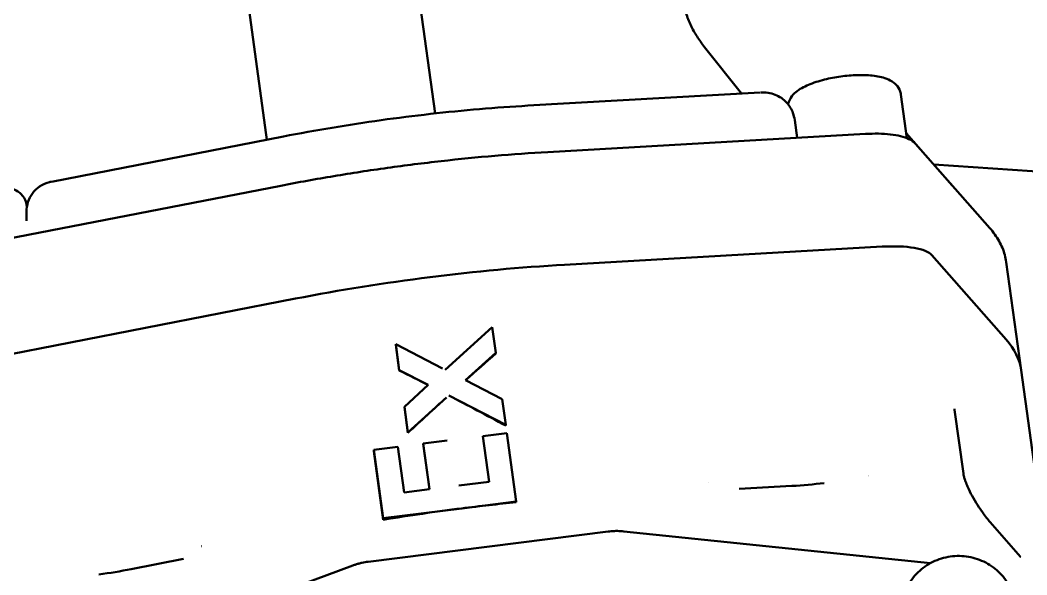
# Model space of a CAD drawing. Header units: inches. Extents: x 11 to 1621, y 11 to 1332.
# Drawn here: x 764.215 to 767.171, y 371.093 to 372.721 of the extents above; entities that cross this region are included whole.
import ezdxf

# ---------------------------------------------------------------- set-up
doc = ezdxf.new("R2010")
doc.units = ezdxf.units.IN
doc.header["$LTSCALE"] = 48
doc.header["$MEASUREMENT"] = 0
doc.layers.add('Visible (ANSI)', color=7, linetype='Continuous', lineweight=50)

msp = doc.modelspace()

# ---------------------------------------------------------------- linework, layer by layer
at = {"layer": 'Visible (ANSI)'}
for p, q in [((765.433146, 372.447504), (765.330134, 373.195764)), ((764.939043, 372.370412), (764.834806, 373.127573)), ((766.333145, 372.506063), (766.224282, 372.642251)), ((766.387687, 372.509171), (765.70576, 372.470315)), ((766.818082, 372.375228), (766.800491, 372.503006)), ((766.496, 372.3759), (766.48886, 372.427759)), ((764.988126, 372.379974), (764.306616, 372.247202)), ((766.69671, 372.387337), (765.76418, 372.334201)), ((766.951603, 372.236017), (766.816049, 372.389991)), ((767.061614, 372.110982), (766.843672, 372.358542)), ((767.468887, 372.258895), (766.897063, 372.297968)), ((764.979821, 372.235452), (764.04729, 372.053777)), ((764.233304, 372.158229), (764.233304, 372.132452)), ((764.234504, 372.173739), (764.233664, 372.179843)), ((766.745952, 372.056562), (765.813422, 372.003426)), ((765.813422, 372.003426), (766.745952, 372.056562)), ((767.109524, 371.784392), (766.891581, 372.031951)), ((766.891581, 372.031951), (767.109524, 371.784392)), ((767.153721, 371.693809), (767.110041, 372.011095)), ((765.022823, 371.90389), (764.090293, 371.722214)), ((764.090293, 371.722214), (765.022823, 371.90389)), ((765.462526, 371.695402), (765.600793, 371.820679)), ((765.600793, 371.820679), (765.611201, 371.745081)), ((765.327975, 371.694513), (765.317568, 371.770111)), ((765.317568, 371.770111), (765.454992, 371.699285)), ((765.317568, 371.768772), (765.317568, 371.770111)), ((765.327975, 371.693174), (765.317568, 371.768772)), ((765.611201, 371.745081), (765.52237, 371.664597)), ((765.611201, 371.74291), (765.611201, 371.745081)), ((765.413089, 371.65061), (765.327975, 371.694513)), ((765.327975, 371.694513), (765.327975, 371.693174)), ((767.254265, 370.963476), (767.153721, 371.693809)), ((765.52237, 371.664597), (765.629915, 371.60914)), ((765.342788, 371.586912), (765.413089, 371.65061)), ((765.46671, 371.614166), (765.353196, 371.511314)), ((765.640323, 371.533543), (765.472933, 371.619805)), ((765.629915, 371.60914), (765.640323, 371.533543)), ((765.353196, 371.511314), (765.342788, 371.586912)), ((765.342788, 371.585573), (765.342788, 371.586912)), ((765.353196, 371.509976), (765.342788, 371.585573)), ((766.984031, 371.390691), (766.958337, 371.577329)), ((766.97298, 371.56331), (766.97298, 371.563312)), ((765.353196, 371.509976), (765.353196, 371.511314)), ((765.573557, 371.500794), (765.643617, 371.509615)), ((765.640323, 371.531372), (765.640323, 371.533543)), ((765.643617, 371.509615), (765.671287, 371.308619)), ((765.398408, 371.478743), (765.46847, 371.487564)), ((765.398408, 371.478122), (765.398408, 371.478743)), ((765.416855, 371.344746), (765.398408, 371.478743)), ((765.416771, 371.344735), (765.398408, 371.478122)), ((765.592004, 371.366797), (765.573557, 371.500794)), ((765.573557, 371.500111), (765.573557, 371.500794)), ((765.591912, 371.366786), (765.573557, 371.500111)), ((765.253284, 371.460472), (765.323344, 371.469292)), ((765.253284, 371.455938), (765.253284, 371.460472)), ((765.280955, 371.259476), (765.253284, 371.460472)), ((765.280955, 371.254943), (765.253284, 371.455938)), ((765.323344, 371.469292), (765.341791, 371.335295)), ((765.502319, 371.355506), (765.592004, 371.366797)), ((765.341791, 371.335295), (765.416855, 371.344746)), ((766.480907, 371.354283), (766.325559, 371.345431)), ((765.671287, 371.308619), (765.511543, 371.288507)), ((765.671287, 371.306449), (765.671287, 371.308619)), ((765.511543, 371.288507), (765.280955, 371.259476)), ((765.280955, 371.254943), (765.280955, 371.259476)), ((767.152246, 371.146546), (767.062924, 371.248006)), ((765.236394, 371.131795), (765.940881, 371.220489)), ((765.986925, 371.221001), (766.887555, 371.127892)), ((764.694681, 371.140003), (764.540846, 371.110033)), ((764.356163, 370.811432), (765.191646, 371.120854))]:
    msp.add_line(p, q, dxfattribs=at)
for centre, major_axis, ratio, start_param, end_param in [((766.701536, 371.994926), (0.195011, 0.026847), 0.28987042, 0.18970545, 1.30132147), ((766.701536, 371.994926), (0.195011, 0.026847), 0.28987042, 0.18970545, 1.30132147), ((765.418122, 371.454873), (1.735599, 0.238936), 0.28987042, 1.30132147, 1.76050178), ((765.418122, 371.454873), (-1.735599, -0.238936), 0.28987042, 4.44291413, 4.90209443), ((765.418122, 371.454873), (1.735599, 0.238936), 0.28987042, 0, 0.18970545), ((765.418122, 371.454873), (1.735599, 0.238936), 0.28987042, 0, 0.18970545), ((765.46671, 371.10194), (-1.549542, -1.488547), 0.17431065, 4.45438209, 4.51089949), ((765.465331, 370.845205), (-2.319102, 1.30805), 0.25732532, 4.87887624, 4.91517009), ((765.46671, 371.10194), (-1.549537, -1.488581), 0.17430677, 4.54647834, 4.61879233), ((765.465364, 371.111136), (-1.890266, 1.032589), 0.21021501, 4.73463806, 4.82274348), ((765.492635, 370.913622), (1.423581, 0.195981), 0.28987042, 0.98201738, 0.98218503), ((765.487497, 370.950949), (1.540588, 0.21209), 0.28987042, 0.6208468, 0.62085112), ((765.511543, 370.776281), (-1.735599, -0.238936), 0.28987042, 4.58040732, 4.67250428), ((765.511543, 370.776281), (-1.735599, -0.238936), 0.28987042, 4.67250428, 4.8056496), ((767.033373, 371.221991), (0.02955, 0.026015), 0.93989597, 0, 0.00001171), ((765.492635, 370.913622), (1.423581, 0.195981), 0.28987042, 2.08110479, 2.08123862)]:
    msp.add_ellipse(centre, major_axis=major_axis, ratio=ratio, start_param=start_param, end_param=end_param, dxfattribs=at)
for points, knots in [([(766.224282, 372.642251), (766.21638, 372.652136), (766.208991, 372.662401), (766.195409, 372.683778), (766.189216, 372.694891), (766.17827, 372.717976), (766.173519, 372.72995), (766.165745, 372.754631), (766.162725, 372.767339), (766.158662, 372.79319), (766.157622, 372.80633), (766.157622, 372.819472)], [4.482798827, 4.482798827, 4.482798827, 4.482798827, 4.528716858, 4.528716858, 4.574634888, 4.574634888, 4.620552919, 4.620552919, 4.66647095, 4.66647095, 4.71238898, 4.71238898, 4.71238898, 4.71238898]), ([(766.469523, 372.474344), (766.469658, 372.475008), (766.469804, 372.475664), (766.471577, 372.482962), (766.474308, 372.48862), (766.481858, 372.50038), (766.487028, 372.505575), (766.503279, 372.519125), (766.515435, 372.52557), (766.543555, 372.537475), (766.559599, 372.542609), (766.592065, 372.550655), (766.608215, 372.553723), (766.640402, 372.558142), (766.656419, 372.559526), (766.687571, 372.560533), (766.702654, 372.560129), (766.731944, 372.557105), (766.745809, 372.554466), (766.766081, 372.546625), (766.773145, 372.543132), (766.783618, 372.534773), (766.787076, 372.531443), (766.794627, 372.521582), (766.798396, 372.514103), (766.800204, 372.50489), (766.800361, 372.50395), (766.800491, 372.503006)], [4.77357382, 4.77357382, 4.77357382, 4.77357382, 4.7861699, 4.7861699, 4.9155138, 4.9155138, 5.10710624, 5.10710624, 5.49344896, 5.49344896, 5.89109631, 5.89109631, 6.24461498, 6.24461498, 6.59045925, 6.59045925, 6.94373626, 6.94373626, 7.33199968, 7.33199968, 7.54505035, 7.54505035, 7.65087023, 7.65087023, 7.79757019, 7.79757019, 7.81409694, 7.81409694, 7.81409694, 7.81409694]), ([(766.38925, 372.509246), (766.403584, 372.509868), (766.418095, 372.507724), (766.444062, 372.49756), (766.45603, 372.489581), (766.473204, 372.470587), (766.479495, 372.460214), (766.486092, 372.442171), (766.487857, 372.435047), (766.48886, 372.427759)], [0.004476725, 0.004476725, 0.004476725, 0.004476725, 0.134613495, 0.134613495, 0.257290567, 0.257290567, 0.355412566, 0.355412566, 0.413145377, 0.413145377, 0.413145377, 0.413145377]), ([(765.70576, 372.470315), (765.658681, 372.467632), (765.611136, 372.46425), (765.515484, 372.456118), (765.467378, 372.451368), (765.370984, 372.440538), (765.322697, 372.434459), (765.226324, 372.421019), (765.178239, 372.41366), (765.082651, 372.397717), (765.035149, 372.389135), (764.988126, 372.379974)], [6.053595154, 6.053595154, 6.053595154, 6.053595154, 6.145431215, 6.145431215, 6.237267277, 6.237267277, 6.329103338, 6.329103338, 6.420939399, 6.420939399, 6.51277546, 6.51277546, 6.51277546, 6.51277546]), ([(766.843672, 372.358542), (766.838313, 372.364629), (766.831749, 372.368929), (766.81708, 372.375993), (766.80886, 372.378731), (766.790582, 372.383175), (766.780523, 372.384857), (766.758801, 372.387241), (766.747141, 372.387938), (766.722658, 372.38836), (766.709837, 372.388085), (766.69671, 372.387337)], [4.94197913, 4.94197913, 4.94197913, 4.94197913, 5.16430234, 5.16430234, 5.38662554, 5.38662554, 5.60894875, 5.60894875, 5.83127195, 5.83127195, 6.05359515, 6.05359515, 6.05359515, 6.05359515]), ([(765.76418, 372.334201), (765.712798, 372.331274), (765.660871, 372.327581), (765.556359, 372.318695), (765.503774, 372.313503), (765.398385, 372.301662), (765.345581, 372.295014), (765.240196, 372.280318), (765.187615, 372.27227), (765.083113, 372.254841), (765.031193, 372.24546), (764.979821, 372.235452)], [6.053595154, 6.053595154, 6.053595154, 6.053595154, 6.145431215, 6.145431215, 6.237267277, 6.237267277, 6.329103338, 6.329103338, 6.420939399, 6.420939399, 6.51277546, 6.51277546, 6.51277546, 6.51277546]), ([(764.23331, 372.157995), (764.233291, 372.168139), (764.234782, 372.178093), (764.240579, 372.196557), (764.245016, 372.205208), (764.256419, 372.220736), (764.263707, 372.227592), (764.2807, 372.239026), (764.290778, 372.243382), (764.302583, 372.24634), (764.303925, 372.246647), (764.305274, 372.246928)], [0, 0, 0, 0, 0.081663256, 0.081663256, 0.165745991, 0.165745991, 0.256637907, 0.256637907, 0.35910281, 0.35910281, 0.372155274, 0.372155274, 0.372155274, 0.372155274]), ([(763.902145, 372.134203), (763.901251, 372.140693), (763.901714, 372.147305), (763.90475, 372.159798), (763.907481, 372.165456), (763.915031, 372.177217), (763.920201, 372.182412), (763.936452, 372.195961), (763.948607, 372.202407), (763.976727, 372.214312), (763.992771, 372.219445), (764.025238, 372.227492), (764.041388, 372.23056), (764.073575, 372.234979), (764.089592, 372.236363), (764.120743, 372.23737), (764.135826, 372.236966), (764.165117, 372.233942), (764.178982, 372.231302), (764.199254, 372.223461), (764.206317, 372.219969), (764.216791, 372.21161), (764.220249, 372.20828), (764.2278, 372.198419), (764.231569, 372.19094), (764.233377, 372.181726), (764.233534, 372.180787), (764.233664, 372.179843)], [4.67250428, 4.67250428, 4.67250428, 4.67250428, 4.7861699, 4.7861699, 4.9155138, 4.9155138, 5.10710624, 5.10710624, 5.49344896, 5.49344896, 5.89109631, 5.89109631, 6.24461498, 6.24461498, 6.59045925, 6.59045925, 6.94373626, 6.94373626, 7.33199968, 7.33199968, 7.54505035, 7.54505035, 7.65087023, 7.65087023, 7.79757019, 7.79757019, 7.81409694, 7.81409694, 7.81409694, 7.81409694]), ([(767.110041, 372.011095), (767.109058, 372.018237), (767.107607, 372.025314), (767.103783, 372.039292), (767.101411, 372.046193), (767.095773, 372.059779), (767.092508, 372.066465), (767.085119, 372.079599), (767.080995, 372.086048), (767.071918, 372.0987), (767.066967, 372.104903), (767.061614, 372.110982)], [4.752273679, 4.752273679, 4.752273679, 4.752273679, 4.79021477, 4.79021477, 4.828155861, 4.828155861, 4.866096952, 4.866096952, 4.904038043, 4.904038043, 4.941979134, 4.941979134, 4.941979134, 4.941979134]), ([(766.95803, 371.580968), (766.95803, 371.58083), (766.958033, 371.580634), (766.958054, 371.580128), (766.95807, 371.579834), (766.958121, 371.579203), (766.95815, 371.578891), (766.958227, 371.578178), (766.958277, 371.577767), (766.958337, 371.577329)], [0, 0, 0, 0, 0.0056096038, 0.0056096038, 0.0104486222, 0.0104486222, 0.0140961759, 0.0140961759, 0.0179427406, 0.0179427406, 0.0179427406, 0.0179427406]), ([(766.984031, 371.390691), (766.984109, 371.390129), (766.984205, 371.389512), (766.984425, 371.388228), (766.984553, 371.387548), (766.984859, 371.386033), (766.985044, 371.385191), (766.985515, 371.383172), (766.98581, 371.382012), (766.986605, 371.379049), (766.987117, 371.377314), (766.988587, 371.372592), (766.989558, 371.369788), (766.992519, 371.361693), (766.994516, 371.35687), (767.000988, 371.342098), (767.005432, 371.33335), (767.020483, 371.305527), (767.030825, 371.289734), (767.048444, 371.265349), (767.055916, 371.255966), (767.062923, 371.248007)], [0, 0, 0, 0, 0.004934972, 0.004934972, 0.010124358, 0.010124358, 0.016733299, 0.016733299, 0.026538171, 0.026538171, 0.042921496, 0.042921496, 0.073517823, 0.073517823, 0.136608215, 0.136608215, 0.279751709, 0.279751709, 0.628788415, 0.628788415, 0.895417631, 0.895417631, 0.895417631, 0.895417631]), ([(765.986925, 371.221001), (765.983865, 371.221317), (765.980797, 371.221564), (765.974655, 371.221916), (765.971579, 371.222022), (765.965427, 371.222095), (765.96235, 371.22206), (765.956201, 371.221852), (765.953129, 371.221677), (765.946995, 371.221188), (765.943934, 371.220874), (765.940881, 371.220489)], [6.044598798, 6.044598798, 6.044598798, 6.044598798, 6.0923161, 6.0923161, 6.140033402, 6.140033402, 6.187750704, 6.187750704, 6.235468005, 6.235468005, 6.283185307, 6.283185307, 6.283185307, 6.283185307]), ([(765.236394, 371.131795), (765.233341, 371.13141), (765.230298, 371.130956), (765.224233, 371.129909), (765.221213, 371.129316), (765.215202, 371.127992), (765.212211, 371.127262), (765.206266, 371.125663), (765.203312, 371.124796), (765.197446, 371.122926), (765.194534, 371.121923), (765.191646, 371.120854)], [6.283185307, 6.283185307, 6.283185307, 6.283185307, 6.330902609, 6.330902609, 6.378619911, 6.378619911, 6.426337212, 6.426337212, 6.474054514, 6.474054514, 6.521771816, 6.521771816, 6.521771816, 6.521771816]), ([(767.137143, 370.987052), (767.137143, 371.004164), (767.134307, 371.021271), (767.12327, 371.053781), (767.115052, 371.06917), (767.094046, 371.09677), (767.081219, 371.108945), (767.052209, 371.128884), (767.035994, 371.136596), (767.001802, 371.146749), (766.983814, 371.149146), (766.947919, 371.148331), (766.930015, 371.145104), (766.896178, 371.133315), (766.880242, 371.124771), (766.852044, 371.103236), (766.839755, 371.090286), (766.820124, 371.061338), (766.812732, 371.045381), (766.804399, 371.015122), (766.802497, 371.001088), (766.802497, 370.987052)], [4.58148929, 4.58148929, 4.58148929, 4.58148929, 4.89541202, 4.89541202, 5.21063857, 5.21063857, 5.52910284, 5.52910284, 5.85122862, 5.85122862, 6.17601846, 6.17601846, 6.50167162, 6.50167162, 6.82616586, 6.82616586, 7.14774785, 7.14774785, 7.4655862, 7.4655862, 7.72308194, 7.72308194, 7.72308194, 7.72308194])]:
    msp.add_open_spline(points, degree=3, knots=knots, dxfattribs=at)
for points in [[(766.387769, 372.509175), (766.387734, 372.509173), (766.387699, 372.509171), (766.387664, 372.509169)], [(764.306628, 372.247229), (764.306591, 372.247222), (764.306554, 372.247214), (764.306517, 372.247207)], [(766.955297, 372.231748), (766.954077, 372.233182), (766.952846, 372.234605), (766.951603, 372.236017)], [(766.480907, 371.354283), (766.512421, 371.356078), (766.543828, 371.358899), (766.574956, 371.362817)], [(767.152637, 371.146107), (767.152507, 371.146254), (767.152378, 371.146401), (767.152249, 371.146548)], [(764.44584, 371.094761), (764.477589, 371.09876), (764.509302, 371.103887), (764.540846, 371.110033)]]:
    msp.add_open_spline(points, degree=3, dxfattribs=at)

doc.saveas('drawing.dxf')
